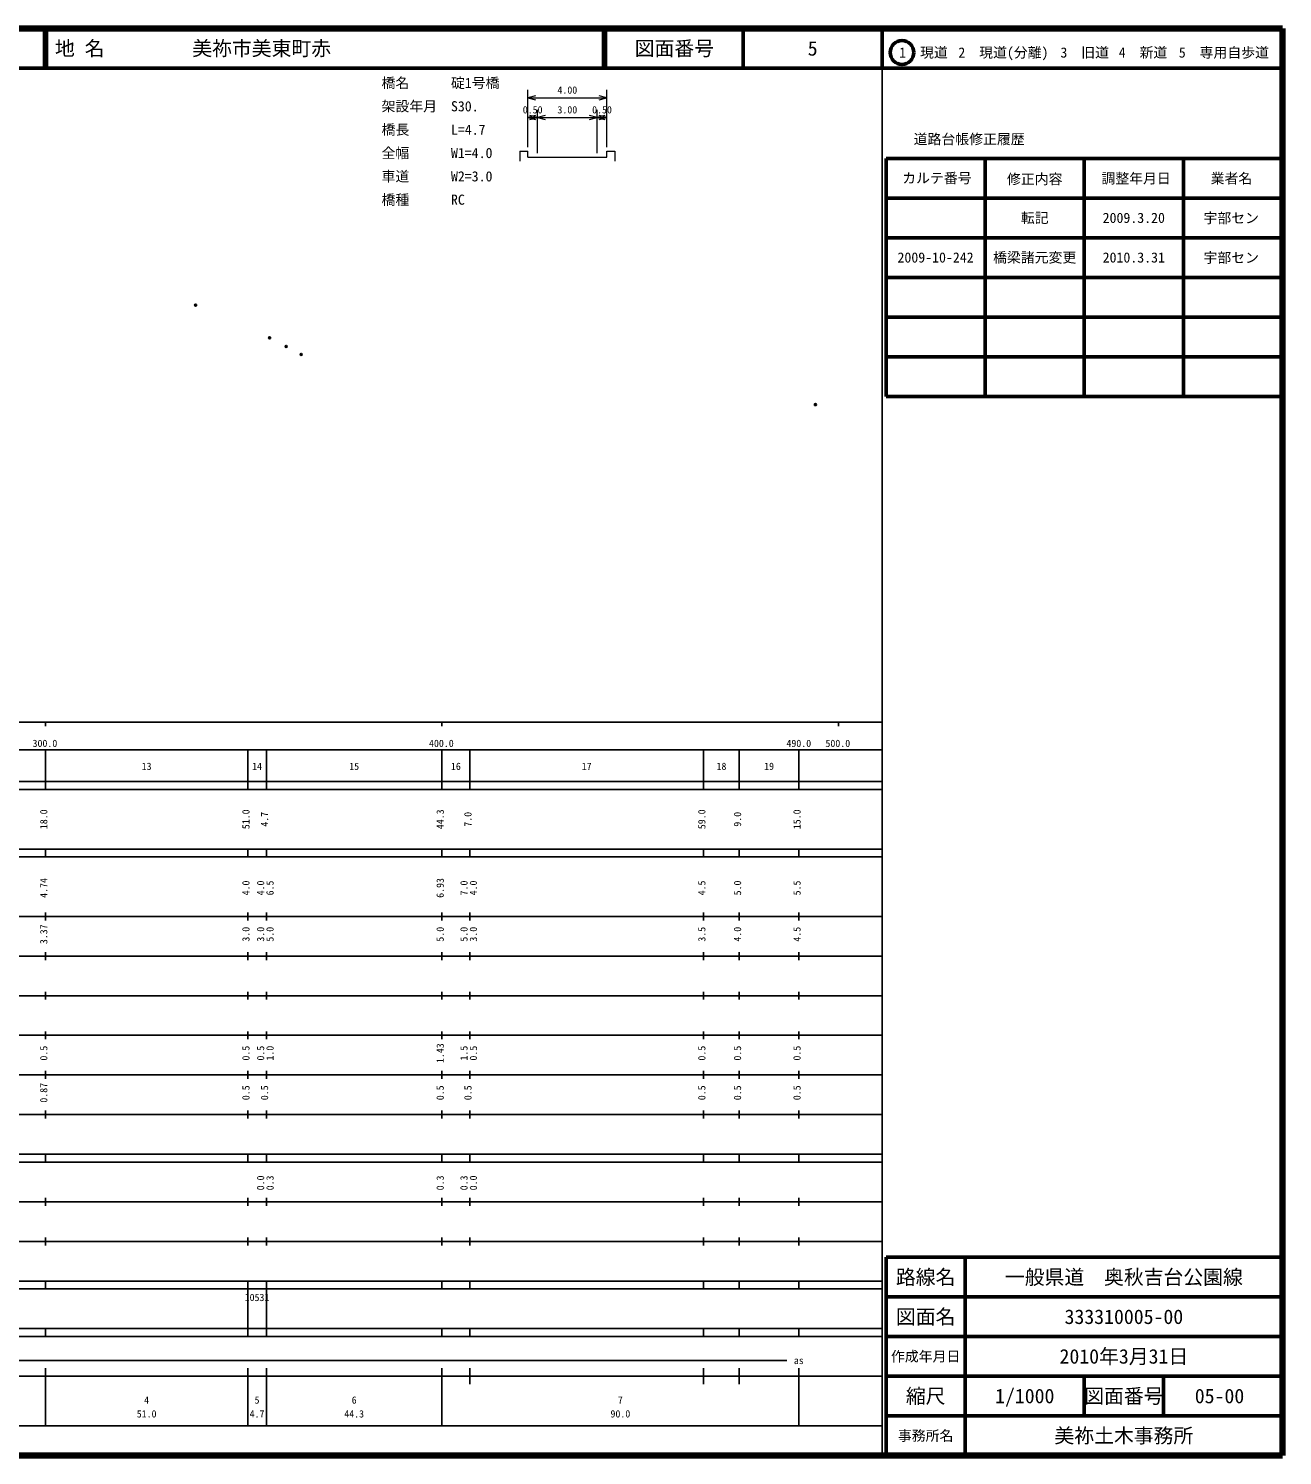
# Model space of a CAD drawing. Units: millimetres on the paper, with parts at other scales. Extents: x 40 to 680, y 20 to 380.
# Drawn here: x 363.7 to 680, y 20 to 380 of the extents above; entities that cross this region are included whole.
import ezdxf
from ezdxf.enums import TextEntityAlignment as Align

# ---------------------------------------------------------------- set-up
doc = ezdxf.new("R2010")
doc.units = ezdxf.units.MM
doc.header["$PDMODE"] = 32
doc.header["$PDSIZE"] = 0.5
doc.layers.add('S-OTRS', color=6, linetype='Continuous')
doc.layers.add('S-TTL-TXT', color=7, linetype='Continuous')
for name, color, linetype, lineweight in [('S-STR-HTXT', 7, 'Continuous', 13), ('S-TTL', 2, 'Continuous', 140), ('S-TTL-BAND', 7, 'Continuous', 25), ('S-TTL-FRAM', 2, 'Continuous', 50), ('S-TTL-LINE', 7, 'Continuous', 50)]:
    doc.layers.add(name, color=color, linetype=linetype, lineweight=lineweight)
doc.styles.add('ＭＳ ゴシック', font='')
doc.styles.get('ＭＳ ゴシック').set_extended_font_data('MS Gothic')

msp = doc.modelspace()

# ---------------------------------------------------------------- linework, layer by layer
at = {"layer": 'S-OTRS'}
for p in [(405.86, 310.224), (424.528, 301.995), (428.702, 299.786), (432.502, 297.774), (562.177, 285.111)]:
    msp.add_point(p, dxfattribs=at)
at = {"layer": 'S-STR-HTXT'}
for p, q in [((489.618, 350.031), (489.618, 364.531)), ((509.618, 350.031), (509.618, 364.531)), ((491.55, 363.049), (489.618, 362.531)), ((489.618, 362.531), (509.618, 362.531)), ((489.618, 362.531), (491.55, 362.013)), ((509.618, 362.531), (507.687, 363.049)), ((507.687, 362.013), (509.618, 362.531)), ((491.55, 358.049), (489.618, 357.531)), ((489.618, 357.531), (492.118, 357.531)), ((489.618, 357.531), (491.55, 357.013)), ((492.118, 357.531), (490.187, 358.049)), ((490.187, 357.013), (492.118, 357.531)), ((492.118, 348.531), (492.118, 359.531)), ((494.05, 358.049), (492.118, 357.531)), ((492.118, 357.531), (507.118, 357.531)), ((492.118, 357.531), (494.05, 357.013)), ((507.118, 357.531), (505.187, 358.049)), ((505.187, 357.013), (507.118, 357.531)), ((507.118, 348.531), (507.118, 359.531)), ((509.05, 358.049), (507.118, 357.531)), ((507.118, 357.531), (509.618, 357.531)), ((507.118, 357.531), (509.05, 357.013)), ((509.618, 357.531), (507.687, 358.049)), ((507.687, 357.013), (509.618, 357.531)), ((487.618, 349.031), (489.618, 349.031)), ((487.618, 349.031), (487.618, 346.531)), ((489.618, 347.531), (489.618, 349.031)), ((489.618, 347.531), (492.118, 347.531)), ((492.118, 347.531), (507.118, 347.531)), ((507.118, 347.531), (509.618, 347.531)), ((509.618, 347.531), (509.618, 349.031)), ((509.618, 349.031), (511.618, 349.031)), ((511.618, 349.031), (511.618, 346.531))]:
    msp.add_line(p, q, dxfattribs=at)
at = {"layer": 'S-TTL'}
for p, q in [((680, 380), (40, 380)), ((680, 20), (680, 380)), ((40, 20), (680, 20))]:
    msp.add_line(p, q, dxfattribs=at)
at = {"layer": 'S-TTL-BAND'}
for p, q in [((579, 20), (579, 370)), ((40, 205), (579, 205)), ((368, 205), (368, 204)), ((468, 205), (468, 204)), ((568, 205), (568, 204)), ((68, 198), (579, 198)), ((368, 188), (368, 198)), ((419, 188), (419, 198)), ((423.7, 188), (423.7, 198)), ((468, 188), (468, 198)), ((475, 188), (475, 198)), ((534, 188), (534, 198)), ((543, 188), (543, 198)), ((558, 188), (558, 198)), ((40, 190), (579, 190)), ((40, 188), (579, 188)), ((40, 173), (579, 173)), ((368, 171), (368, 173)), ((419, 171), (419, 173)), ((423.7, 171), (423.7, 173)), ((468, 171), (468, 173)), ((475, 171), (475, 173)), ((534, 171), (534, 173)), ((543, 171), (543, 173)), ((558, 171), (558, 173)), ((40, 171), (579, 171)), ((40, 156), (579, 156)), ((368, 155), (368, 157)), ((419, 155), (419, 157)), ((423.7, 155), (423.7, 157)), ((468, 155), (468, 157)), ((475, 155), (475, 157)), ((534, 155), (534, 157)), ((543, 155), (543, 157)), ((558, 155), (558, 157)), ((46, 146), (579, 146)), ((368, 145), (368, 147)), ((419, 145), (419, 147)), ((423.7, 145), (423.7, 147)), ((468, 145), (468, 147)), ((475, 145), (475, 147)), ((534, 145), (534, 147)), ((543, 145), (543, 147)), ((558, 145), (558, 147)), ((368, 135), (368, 137)), ((419, 135), (419, 137)), ((423.7, 135), (423.7, 137)), ((468, 135), (468, 137)), ((475, 135), (475, 137)), ((534, 135), (534, 137)), ((543, 135), (543, 137)), ((558, 135), (558, 137)), ((52, 136), (579, 136)), ((46, 126), (579, 126)), ((368, 125), (368, 127)), ((419, 125), (419, 127)), ((423.7, 125), (423.7, 127)), ((468, 125), (468, 127)), ((475, 125), (475, 127)), ((534, 125), (534, 127)), ((543, 125), (543, 127)), ((558, 125), (558, 127)), ((52, 116), (579, 116)), ((368, 115), (368, 117)), ((419, 115), (419, 117)), ((423.7, 115), (423.7, 117)), ((468, 115), (468, 117)), ((475, 115), (475, 117)), ((534, 115), (534, 117)), ((543, 115), (543, 117)), ((558, 115), (558, 117)), ((46, 106), (579, 106)), ((368, 105), (368, 107)), ((419, 105), (419, 107)), ((423.7, 105), (423.7, 107)), ((468, 105), (468, 107)), ((475, 105), (475, 107)), ((534, 105), (534, 107)), ((543, 105), (543, 107)), ((558, 105), (558, 107)), ((40, 96), (579, 96)), ((40, 94), (579, 94)), ((368, 94), (368, 96)), ((419, 94), (419, 96)), ((423.7, 94), (423.7, 96)), ((468, 94), (468, 96)), ((475, 94), (475, 96)), ((534, 94), (534, 96)), ((543, 94), (543, 96)), ((558, 94), (558, 96)), ((49, 84), (579, 84)), ((368, 83), (368, 85)), ((419, 83), (419, 85)), ((423.7, 83), (423.7, 85)), ((468, 83), (468, 85)), ((475, 83), (475, 85)), ((534, 83), (534, 85)), ((543, 83), (543, 85)), ((558, 83), (558, 85)), ((40, 74), (579, 74)), ((368, 73), (368, 75)), ((419, 73), (419, 75)), ((423.7, 73), (423.7, 75)), ((468, 73), (468, 75)), ((475, 73), (475, 75)), ((534, 73), (534, 75)), ((543, 73), (543, 75)), ((558, 73), (558, 75)), ((40, 64), (579, 64)), ((40, 62), (579, 62)), ((368, 62), (368, 64)), ((419, 62), (419, 64)), ((419, 52), (419, 62)), ((423.7, 62), (423.7, 64)), ((423.7, 52), (423.7, 62)), ((468, 62), (468, 64)), ((475, 62), (475, 64)), ((534, 62), (534, 64)), ((543, 62), (543, 64)), ((558, 62), (558, 64)), ((40, 52), (579, 52)), ((368, 50), (368, 52)), ((419, 50), (419, 52)), ((423.7, 50), (423.7, 52)), ((468, 50), (468, 52)), ((475, 50), (475, 52)), ((534, 50), (534, 52)), ((543, 50), (543, 52)), ((558, 50), (558, 52)), ((40, 50), (579, 50)), ((71, 44), (555, 44)), ((40, 40), (579, 40)), ((368, 27.5), (368, 42)), ((419, 27.5), (419, 42)), ((423.7, 27.5), (423.7, 42)), ((468, 27.5), (468, 42)), ((475, 38), (475, 42)), ((534, 38), (534, 42)), ((543, 38), (543, 42)), ((558, 27.5), (558, 42)), ((68, 27.5), (579, 27.5))]:
    msp.add_line(p, q, dxfattribs=at)
at = {"layer": 'S-TTL-FRAM'}
for p, q in [((580, 347.197), (580, 287.197)), ((580, 347.197), (680, 347.197)), ((580, 287.197), (680, 287.197)), ((680, 70), (580, 70)), ((580, 70), (580, 20))]:
    msp.add_line(p, q, dxfattribs=at)
at = {"layer": 'S-TTL-LINE'}
for p, q in [((367.75, 380), (367.75, 370)), ((368.25, 380), (368.25, 370)), ((508.747, 380), (508.747, 370)), ((509.247, 380), (509.247, 370)), ((543.997, 380), (543.997, 370)), ((579, 380), (579, 370)), ((40, 370), (680, 370)), ((605, 347.197), (605, 287.197)), ((630, 347.197), (630, 287.197)), ((655, 347.197), (655, 287.197)), ((580, 337.197), (680, 337.197)), ((580, 327.197), (680, 327.197)), ((580, 317.197), (680, 317.197)), ((580, 307.197), (680, 307.197)), ((580, 297.197), (680, 297.197)), ((600, 70), (600, 20)), ((680, 60), (580, 60)), ((680, 50), (580, 50)), ((680, 40), (580, 40)), ((630, 40), (630, 30)), ((650, 40), (650, 30)), ((680, 30), (580, 30))]:
    msp.add_line(p, q, dxfattribs=at)
msp.add_circle((584.031, 373.958), 3, dxfattribs=at)

# ---------------------------------------------------------------- texts
at = {"layer": 'S-STR-HTXT', "style": 'ＭＳ ゴシック'}
for s, p in [('橋名\u3000\u3000\u3000碇1号橋', (452.758, 364.225)), ('架設年月\u3000S30.', (452.758, 358.334)), ('橋長\u3000\u3000\u3000L=4.7', (452.758, 352.443)), ('全幅\u3000\u3000\u3000W1=4.0', (452.758, 346.552)), ('車道\u3000\u3000\u3000W2=3.0', (452.758, 340.661)), ('橋種\u3000\u3000\u3000RC', (452.758, 334.77))]:
    msp.add_text(s, height=2.566, dxfattribs=at).set_placement(p, align=Align.BOTTOM_LEFT)
for s, p in [('4.00', (499.618, 363.031)), ('0.50', (490.868, 358.031)), ('3.00', (499.618, 358.031)), ('0.50', (508.368, 358.031))]:
    msp.add_text(s, height=1.833, dxfattribs=at).set_placement(p, align=Align.BOTTOM_CENTER)
at = {"layer": 'S-TTL-BAND', "style": 'ＭＳ ゴシック'}
for s, p in [('300.0', (367.844, 198.195)), ('400.0', (467.844, 198.195)), ('490.0', (558, 198.195)), ('500.0', (567.844, 198.195)), ('13', (393.5, 192.405)), ('14', (421.35, 192.405)), ('15', (445.85, 192.405)), ('16', (471.5, 192.405)), ('17', (504.5, 192.405)), ('18', (538.5, 192.405)), ('19', (550.5, 192.405)), ('as', (558, 42.5)), ('4', (393.5, 32.523)), ('5', (421.35, 32.523)), ('6', (445.85, 32.523)), ('7', (513, 32.523)), ('51.0', (393.5, 29.033)), ('4.7', (421.35, 29.033)), ('44.3', (445.85, 29.033)), ('90.0', (513, 29.033))]:
    msp.add_text(s, height=1.833, dxfattribs=at).set_placement(p, align=Align.BOTTOM_CENTER)
for s, p in [('18.0', (369, 180.5)), ('51.0', (420, 180.5)), ('4.7', (424.7, 180.5)), ('44.3', (469, 180.5)), ('7.0', (476, 180.5)), ('59.0', (535, 180.5)), ('9.0', (544, 180.5)), ('15.0', (559, 180.5)), ('4.74', (369, 163.174)), ('4.0', (420, 163.174)), ('4.0', (423.7, 163.174)), ('6.5', (426.07, 163.174)), ('6.93', (469, 163.174)), ('7.0', (475, 163.174)), ('4.0', (477.37, 163.174)), ('4.5', (535, 163.174)), ('5.0', (544, 163.174)), ('5.5', (559, 163.174)), ('3.37', (369, 151.5)), ('3.0', (420, 151.5)), ('3.0', (423.7, 151.5)), ('5.0', (426.07, 151.5)), ('5.0', (469, 151.5)), ('5.0', (475, 151.5)), ('3.0', (477.37, 151.5)), ('3.5', (535, 151.5)), ('4.0', (544, 151.5)), ('4.5', (559, 151.5)), ('0.5', (369, 121.5)), ('0.5', (420, 121.5)), ('0.5', (423.7, 121.5)), ('1.0', (426.07, 121.5)), ('1.43', (469, 121.5)), ('1.5', (475, 121.5)), ('0.5', (477.37, 121.5)), ('0.5', (535, 121.5)), ('0.5', (544, 121.5)), ('0.5', (559, 121.5)), ('0.87', (369, 111.5)), ('0.5', (420, 111.5)), ('0.5', (424.7, 111.5)), ('0.5', (469, 111.5)), ('0.5', (476, 111.5)), ('0.5', (535, 111.5)), ('0.5', (544, 111.5)), ('0.5', (559, 111.5)), ('0.0', (423.7, 88.764)), ('0.3', (426.07, 88.764)), ('0.3', (469, 88.764)), ('0.3', (475, 88.764)), ('0.0', (477.37, 88.764))]:
    msp.add_text(s, height=1.833, rotation=90, dxfattribs=at).set_placement(p, align=Align.BOTTOM_CENTER)
msp.add_text('10531', height=1.833, dxfattribs=at).set_placement((418.225, 58.405), align=Align.BOTTOM_LEFT)
at = {"layer": 'S-TTL-TXT', "style": 'ＭＳ ゴシック'}
for s, p in [('地 名', (370.38, 375)), ('美祢市美東町赤', (405.024, 375))]:
    msp.add_text(s, height=3.666, dxfattribs=at).set_placement(p, align=Align.MIDDLE_LEFT)
for s, height, p in [('図面番号', 3.666, (526.622, 375)), ('5', 3.666, (561.497, 375)), ('1\u3000現道', 2.566, (589.448, 373.958)), ('2\u3000現道(分離)', 2.566, (609.619, 373.958)), ('3\u3000旧道', 2.566, (630.121, 373.958)), ('4\u3000新道', 2.566, (644.824, 373.958)), ('5\u3000専用自歩道', 2.566, (665.228, 373.958)), ('道路台帳修正履歴', 2.566, (600.968, 352.113)), ('カルテ番号', 2.566, (592.839, 342.277)), ('修正内容', 2.566, (617.509, 342.023)), ('調整年月日', 2.566, (643.089, 342.197)), ('業者名', 2.566, (667.134, 342.197)), ('転記', 2.566, (617.5, 332.245)), ('2009.3.20', 2.566, (642.5, 332.245)), ('宇部セン', 2.566, (667.077, 332.189)), ('2009-10-242', 2.566, (592.5, 322.245)), ('橋梁諸元変更', 2.566, (617.5, 322.245)), ('2010.3.31', 2.566, (642.5, 322.245)), ('宇部セン', 2.566, (667.077, 322.189)), ('路線名', 3.666, (590, 65)), ('路線名', 3.666, (590, 65)), ('一般県道\u3000奥秋吉台公園線', 3.666, (640, 65)), ('図面名', 3.666, (590, 55)), ('図面名', 3.666, (590, 55)), ('333310005-00', 3.666, (640, 55)), ('2010年3月31日', 3.666, (640, 45)), ('作成年月日', 2.566, (590, 45)), ('作成年月日', 2.566, (590, 45)), ('縮尺', 3.666, (590, 35)), ('縮尺', 3.666, (590, 35)), ('1/1000', 3.666, (615, 35)), ('図面番号', 3.666, (640, 35)), ('図面番号', 3.666, (640, 35)), ('05-00', 3.666, (664.125, 35)), ('事務所名', 2.566, (590, 25)), ('事務所名', 2.566, (590, 25)), ('美祢土木事務所', 3.666, (640, 25))]:
    msp.add_text(s, height=height, dxfattribs=at).set_placement(p, align=Align.MIDDLE_CENTER)

doc.saveas('drawing.dxf')
